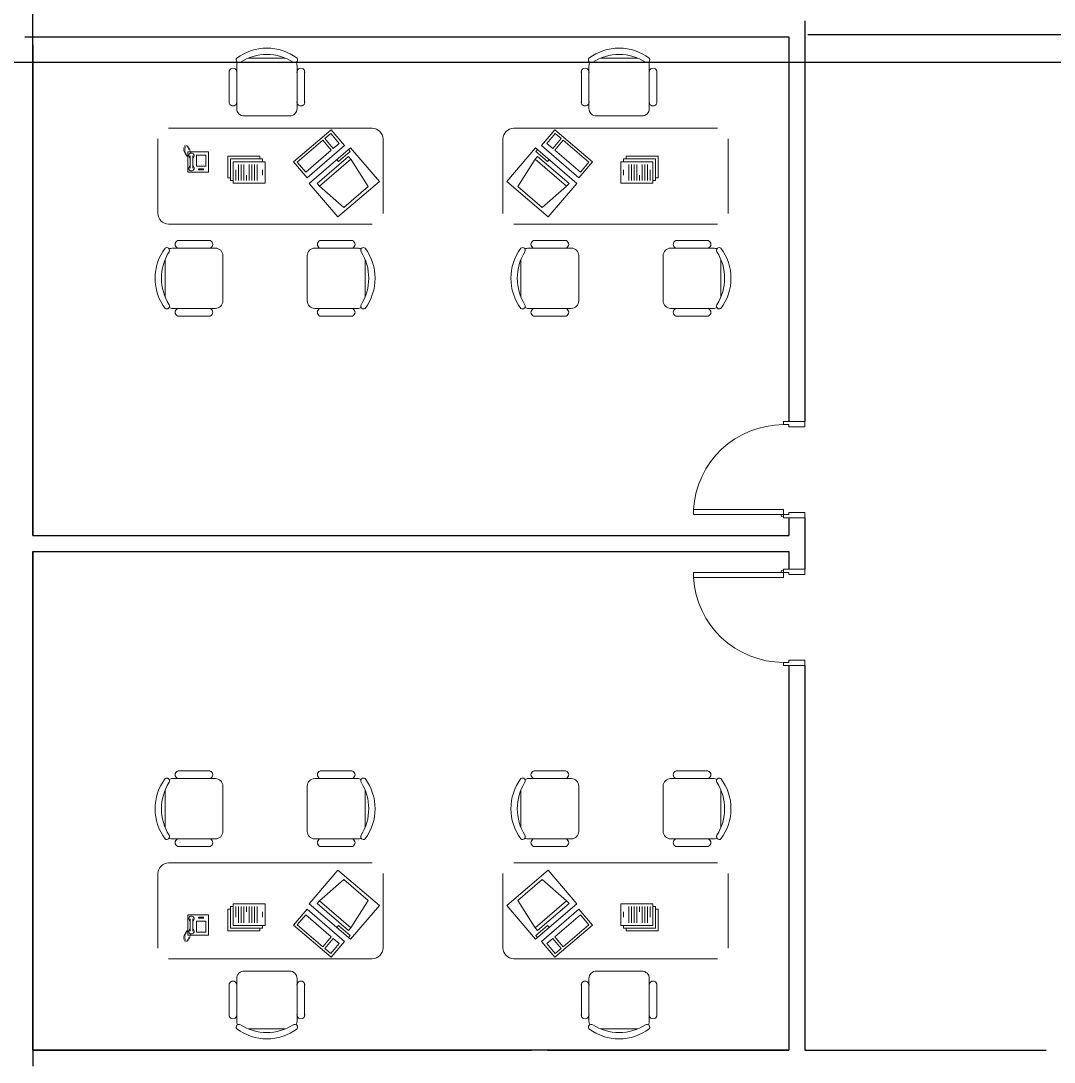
# Model space of a CAD drawing. Extents: x -3767 to 3861, y 250 to 646.
# Drawn here: x 84.56 to 94.2, y 367.76 to 377.47 of the extents above; entities that cross this region are included whole.
import ezdxf
from ezdxf import colors
from ezdxf.entities.mleader import LeaderData, LeaderLine
from ezdxf.math import Vec2, Vec3

# ---------------------------------------------------------------- set-up
doc = ezdxf.new("R2010")
doc.units = 0
doc.header["$LTSCALE"] = 0.15
doc.layers.get('0').update_dxf_attribs({"color": 252})
for name, color, linetype, lineweight in [('0 criticalllllll', 4, 'Continuous', 13), ('DOOR', 252, 'Continuous', 20), ('sofa', 252, 'Continuous', 9), ('wall', 252, 'Continuous', 30)]:
    doc.layers.add(name, color=color, linetype=linetype, lineweight=lineweight)
doc.layers.add('0 sockets', color=252, linetype='Continuous')
doc.layers.add('bound', color=252, linetype='Continuous')

# ---------------------------------------------------------------- blocks, each defined once
blk = doc.blocks.new('RECTANG')
for p, q in [((1, 1), (0, 1)), ((0, 1), (0, 0)), ((1, 0), (1, 1)), ((0, 0), (1, 0))]:
    blk.add_line(p, q)
blk = doc.blocks.new('FNPHONE')
for p, q in [((-7.29, 6.54), (-7.29, 1.54)), ((-6.29, 6.54), (-6.29, 1.54)), ((-3.87, 4.85), (-3.87, 4.85)), ((-2.94, 4.85), (-2.94, 4.85)), ((-2, 4.85), (-2, 4.85)), ((-9.1, 0.22), (-9.7, 0.02)), ((-8.9, 0.62), (-9.5, 0.42)), ((-8.7, 1.02), (-9.3, 0.82)), ((-8.5, 1.42), (-9.1, 1.22)), ((-8.3, 1.82), (-8.9, 1.62)), ((-7.14, 0.56), (-7.5, -0.58)), ((-3.87, 3.91), (-3.87, 3.91)), ((-3.87, 2.97), (-3.87, 2.97)), ((-3.87, 2.03), (-3.87, 2.03)), ((-2.94, 3.91), (-2.94, 3.91)), ((-2.94, 2.97), (-2.94, 2.97)), ((-2.94, 2.03), (-2.94, 2.03)), ((-2, 3.91), (-2, 3.91)), ((-2, 2.97), (-2, 2.97)), ((-2, 2.03), (-2, 2.03)), ((-9.3, -0.18), (-9.9, -0.38)), ((-9.3, -0.58), (-9.9, -0.78)), ((-9.3, -0.98), (-9.9, -1.18)), ((-9.3, -1.38), (-9.9, -1.58)), ((-9.1, -1.78), (-9.7, -1.98)), ((-8.9, -2.18), (-9.5, -2.38)), ((-8.43, -2.46), (-9.03, -2.66)), ((-7.9, -1.98), (-8.5, -2.18)), ((-7.7, -1.58), (-8.3, -1.78)), ((-7.5, -1.18), (-8.1, -1.38)), ((-7.3, -0.78), (-7.9, -0.98))]:
    blk.add_line(p, q)
for centre, start, end in [((-6.79, 6.54), 298.4915, 241.5085), ((-6.79, 1.54), 118.4915, 61.5085)]:
    blk.add_arc(centre, 1.05, start, end)
for p, xscale, yscale, zscale in [((-8.21, 0), 8.20528234483245, 8.104073169521023, 8.20528234483245), ((-4.81, 1.25), 3.75, 4.375, 3.75), ((-4.03, 6.72), 2.03125, 0.46875, 2.03125)]:
    blk.add_blockref('RECTANG', p, dxfattribs=dict(xscale=xscale, yscale=yscale, zscale=zscale))
blk = doc.blocks.new('CHAIR7')
for p, q in [((5.12, 15.04), (17.88, 15.04)), ((0, 9), (0, -9)), ((20, 12), (3, 12)), ((23, -7.44), (23, 7.44)), ((3, -12), (20, -12)), ((5.12, -15), (17.88, -15))]:
    blk.add_line(p, q)
for centre, radius, start, end in [((5.56, 13.54), 1.56, 73.7398, 286.2602), ((17.44, 13.54), 1.56, 253.7398, 106.2602), ((3, 9), 3, 90, 180), ((20, 9), 3, 62.4156, 90), ((22.34, 11.12), 1.1, 53.3099, 212.0274), ((4.82, 0), 19.64, 327.5758, 32.4242), ((7, 0), 20, 323.1301, 36.8699), ((3, -9), 3, 180, 270), ((5.56, -13.5), 1.56, 73.7398, 286.2602), ((17.44, -13.5), 1.56, 253.7398, 106.2602), ((20, -9), 3, 270, 297.5844), ((22.34, -11.12), 1.1, 147.9726, 306.6901)]:
    blk.add_arc(centre, radius, start, end)
blk = doc.blocks.new('IBMAT', base_point=(61, 306))
for p, q in [((75, 307), (75, 306)), ((81, 307), (75, 307)), ((81, 306), (81, 307))]:
    blk.add_line(p, q)
at = {"xscale": 21, "yscale": 17, "zscale": 21}
blk.add_blockref('RECTANG', (61, 306), dxfattribs=at)
blk = doc.blocks.new('KEYBOARD', base_point=(60, 294))
for p, xscale, yscale, zscale in [((60, 294), 19, 8, 19), ((61, 295), 13, 5, 13), ((75, 295), 3, 5, 3)]:
    blk.add_blockref('RECTANG', p, dxfattribs=dict(xscale=xscale, yscale=yscale, zscale=zscale))
blk = doc.blocks.new('FNCOMP')
for p, q in [((-6.64, 16.23), (-8.5, 3.5)), ((6.08, 16.23), (-6.64, 16.23)), ((8, 3.5), (6.08, 16.23)), ((-8.5, 3.5), (-8.5, 2.04)), ((8, 3.5), (-8.5, 3.5)), ((-8.5, 2.04), (8, 2.04)), ((8, 2.04), (8, 3.5))]:
    blk.add_line(p, q)
at = {"xscale": 1.033846153846154, "yscale": 1.033846153846154, "zscale": 1.033846153846154}
for name, p in [('IBMAT', (-10.86, 0)), ('KEYBOARD', (-10.05, -10.5))]:
    blk.add_blockref(name, p, dxfattribs=at)
blk = doc.blocks.new('ARCH')
at = {"layer": 'bound', "color": 2}
blk.add_lwpolyline([(91.9019, 377.3479), (94.4258, 377.3479), (94.4258, 312.7217), (-14.9939, 312.7217), (-14.9939, 377.0896), (94.6391, 377.0896)], dxfattribs=at)
at = {"layer": 'DOOR'}
blk.add_line((91.875, 372.8392), (91.875, 372.8892), dxfattribs=at)
for points in [[(91.675, 373.7092), (91.675, 373.7392), (91.875, 373.7392), (91.875, 373.6892), (91.725, 373.6892), (91.725, 373.7092)], [(91.675, 372.8692), (90.835, 372.8692), (90.835, 372.9175), (91.675, 372.9175)], [(91.675, 372.3308), (90.835, 372.3308), (90.835, 372.2825), (91.675, 372.2825)], [(91.675, 372.3308), (91.675, 372.3608), (91.875, 372.3608), (91.875, 372.3108), (91.725, 372.3108), (91.725, 372.3308)], [(91.675, 371.4908), (91.675, 371.4608), (91.875, 371.4608), (91.875, 371.5108), (91.725, 371.5108), (91.725, 371.4908)]]:
    blk.add_lwpolyline(points, close=True, dxfattribs=at)
blk.add_lwpolyline([(91.875, 372.8892), (91.725, 372.8892), (91.725, 372.8692), (91.675, 372.8692), (91.675, 372.8392), (91.875, 372.8392)], dxfattribs=at)
for centre in [(91.665, 372.8592), (91.665, 372.3408)]:
    blk.add_circle(centre, 0.01, dxfattribs=at)
for centre, start, end in [((91.6783, 372.8643), 90.22177, 176.38894), ((91.6783, 372.3357), 183.61106, 269.77823)]:
    blk.add_arc(centre, 0.8449, start, end, dxfattribs=at)
at = {"layer": 'sofa'}
for p, q in [((85.8406, 375.6786), (85.8406, 376.373)), ((91.1594, 375.6786), (91.1594, 376.373)), ((87.8406, 375.5786), (85.9406, 375.5786)), ((89.1594, 375.5786), (91.0594, 375.5786)), ((87.8406, 369.6214), (85.9406, 369.6214)), ((89.1594, 369.6214), (91.0594, 369.6214)), ((85.8406, 369.5214), (85.8406, 368.827)), ((91.1594, 369.5214), (91.1594, 368.827))]:
    blk.add_line(p, q, dxfattribs=at)
for points in [[(85.9406, 376.473), (87.8406, 376.473, -0.414214), (87.9406, 376.373), (87.9406, 375.6786)], [(91.0594, 376.473), (89.1594, 376.473, 0.414214), (89.0594, 376.373), (89.0594, 375.6786)], [(85.9406, 368.727), (87.8406, 368.727, 0.414214), (87.9406, 368.827), (87.9406, 369.5214)], [(91.0594, 368.727), (89.1594, 368.727, -0.414214), (89.0594, 368.827), (89.0594, 369.5214)]]:
    blk.add_lwpolyline(points, format="xyb", dxfattribs=at)
for points in [[(86.5171, 376.0114), (86.4921, 376.0114), (86.4921, 376.2114), (86.7921, 376.2114), (86.7921, 376.1864)], [(86.5421, 375.9864), (86.5171, 375.9864), (86.5171, 376.1864), (86.8171, 376.1864), (86.8171, 376.1614)], [(90.4579, 375.9864), (90.4829, 375.9864), (90.4829, 376.1864), (90.1829, 376.1864), (90.1829, 376.1614)], [(90.4829, 376.0114), (90.5079, 376.0114), (90.5079, 376.2114), (90.2079, 376.2114), (90.2079, 376.1864)], [(86.8421, 375.9614), (86.5421, 375.9614), (86.5421, 376.1614), (86.8421, 376.1614), (86.8421, 375.9614)], [(86.5671, 375.9864), (86.5671, 376.0864)], [(86.5921, 375.9864), (86.5921, 376.1364)], [(86.6171, 375.9864), (86.6171, 376.1364)], [(86.6421, 375.9864), (86.6421, 376.1364)], [(86.6921, 375.9864), (86.6921, 376.1364)], [(86.7171, 375.9864), (86.7171, 376.1364)], [(86.7421, 375.9864), (86.7421, 376.1364)], [(86.7671, 375.9864), (86.7671, 376.1364)], [(86.8171, 376.0364), (86.8171, 376.0864)], [(90.1579, 375.9614), (90.4579, 375.9614), (90.4579, 376.1614), (90.1579, 376.1614), (90.1579, 375.9614)], [(90.1829, 376.0364), (90.1829, 376.0864)], [(90.2329, 375.9864), (90.2329, 376.1364)], [(90.2579, 375.9864), (90.2579, 376.1364)], [(90.2829, 375.9864), (90.2829, 376.1364)], [(90.3079, 375.9864), (90.3079, 376.1364)], [(90.3579, 375.9864), (90.3579, 376.1364)], [(90.3829, 375.9864), (90.3829, 376.1364)], [(90.4079, 375.9864), (90.4079, 376.1364)], [(90.4329, 375.9864), (90.4329, 376.0864)], [(86.6671, 375.9864), (86.6671, 376.0364)], [(90.3329, 375.9864), (90.3329, 376.0364)], [(86.5171, 369.1886), (86.4921, 369.1886), (86.4921, 368.9886), (86.7921, 368.9886), (86.7921, 369.0136)], [(86.5421, 369.2136), (86.5171, 369.2136), (86.5171, 369.0136), (86.8171, 369.0136), (86.8171, 369.0386)], [(86.8421, 369.2386), (86.5421, 369.2386), (86.5421, 369.0386), (86.8421, 369.0386), (86.8421, 369.2386)], [(86.5671, 369.2136), (86.5671, 369.1136)], [(86.5921, 369.2136), (86.5921, 369.0636)], [(86.6171, 369.2136), (86.6171, 369.0636)], [(86.6421, 369.2136), (86.6421, 369.0636)], [(86.6671, 369.2136), (86.6671, 369.1636)], [(86.6921, 369.2136), (86.6921, 369.0636)], [(86.7171, 369.2136), (86.7171, 369.0636)], [(86.7421, 369.2136), (86.7421, 369.0636)], [(86.7671, 369.2136), (86.7671, 369.0636)], [(90.1579, 369.2386), (90.4579, 369.2386), (90.4579, 369.0386), (90.1579, 369.0386), (90.1579, 369.2386)], [(90.4579, 369.2136), (90.4829, 369.2136), (90.4829, 369.0136), (90.1829, 369.0136), (90.1829, 369.0386)], [(90.4829, 369.1886), (90.5079, 369.1886), (90.5079, 368.9886), (90.2079, 368.9886), (90.2079, 369.0136)], [(90.2329, 369.2136), (90.2329, 369.0636)], [(90.2579, 369.2136), (90.2579, 369.0636)], [(90.2829, 369.2136), (90.2829, 369.0636)], [(90.3079, 369.2136), (90.3079, 369.0636)], [(90.3329, 369.2136), (90.3329, 369.1636)], [(90.3579, 369.2136), (90.3579, 369.0636)], [(90.3829, 369.2136), (90.3829, 369.0636)], [(90.4079, 369.2136), (90.4079, 369.0636)], [(90.4329, 369.2136), (90.4329, 369.1136)], [(86.8171, 369.1636), (86.8171, 369.1136)], [(90.1829, 369.1636), (90.1829, 369.1136)]]:
    blk.add_lwpolyline(points, dxfattribs=at)
for centre, start, end in [((85.9406, 375.6786), 180, 270), ((85.9406, 369.5214), 90, 180)]:
    blk.add_arc(centre, 0.1, start, end, dxfattribs=at)
at = {"layer": 'wall'}
for p, q in [((84.675, 372.675), (84.675, 379.125)), ((91.875, 377.475), (91.875, 373.7392)), ((84.6, 377.325), (91.725, 377.325)), ((84.675, 377.25), (84.675, 372.675)), ((91.725, 377.325), (91.725, 373.7392)), ((91.725, 372.8392), (91.725, 372.675)), ((91.875, 372.8392), (91.875, 372.3608)), ((84.675, 372.675), (91.725, 372.675)), ((84.675, 367.875), (84.675, 372.525)), ((84.675, 372.525), (91.725, 372.525)), ((84.675, 372.525), (84.675, 367.725)), ((91.725, 372.525), (91.725, 372.3608)), ((91.725, 371.4608), (91.725, 367.875)), ((91.875, 371.4608), (91.875, 367.875)), ((91.725, 367.875), (84.675, 367.875)), ((84.675, 367.875), (89.325, 367.875)), ((89.475, 367.875), (91.725, 367.875)), ((91.875, 367.875), (94.125, 367.875))]:
    blk.add_line(p, q, dxfattribs=at)
at = {"layer": 'sofa'}
for name, p, xscale, yscale, zscale, rotation in [('CHAIR7', (86.8572, 376.5876), -0.0234375, 0.0234375, 0.0234375, 270), ('CHAIR7', (90.1428, 376.5876), 0.0234375, 0.0234375, 0.0234375, 90), ('FNCOMP', (87.4451, 376.1249), -0.02343749999997079, 0.0234375, 0.0234375, 220.6012946452155), ('FNCOMP', (89.5549, 376.1249), 0.02343749999997079, 0.02343749999997079, 0.02343749999997079, 139.3987053547845), ('FNPHONE', (86.313, 376.2527), -0.0234375, 0.0234375, 0.0234375, 180), ('CHAIR7', (86.4471, 375.0738), 0.0234375, 0.0234375, 0.0234375, 180), ('CHAIR7', (87.2342, 375.0738), -0.0234375, 0.0234375, 0.0234375, 180), ('CHAIR7', (89.7658, 375.0738), 0.0234375, 0.0234375, 0.0234375, 180), ('CHAIR7', (90.5529, 375.0738), -0.0234375, 0.0234375, 0.0234375, 180), ('FNCOMP', (87.4451, 369.0751), 0.02343749999997079, 0.02343749999997079, 0.02343749999997079, 319.3987053547845), ('FNCOMP', (89.5549, 369.0751), -0.02343749999997079, 0.0234375, 0.0234375, 40.60129464521547), ('CHAIR7', (86.8572, 368.6124), 0.0234375, 0.0234375, 0.0234375, 270), ('CHAIR7', (90.1428, 368.6124), -0.0234375, 0.0234375, 0.0234375, 90)]:
    blk.add_blockref(name, p, dxfattribs=dict(at, xscale=xscale, yscale=yscale, zscale=zscale, rotation=rotation))
at = {"layer": 'sofa', "yscale": 0.0234375, "zscale": 0.0234375}
for name, p, xscale in [('CHAIR7', (86.4471, 370.1262), -0.0234375), ('CHAIR7', (87.2342, 370.1262), 0.0234375), ('CHAIR7', (89.7658, 370.1262), -0.0234375), ('CHAIR7', (90.5529, 370.1262), 0.0234375), ('FNPHONE', (86.313, 368.9473), 0.0234375)]:
    blk.add_blockref(name, p, dxfattribs=dict(at, xscale=xscale))

msp = doc.modelspace()

# ---------------------------------------------------------------- block references
at = {"layer": '0 sockets', "color": 3}
msp.add_blockref('ARCH', (0, 0), dxfattribs=at)

# ---------------------------------------------------------------- leaders
at = {"layer": '0 criticalllllll', "color": 4}
ml = msp.add_multileader_mtext('Standard', dxfattribs=at)
ml.set_content('ZONE 02\\PUPVC CONDUIT 20 MM2\\P(2*1.5) MM2 CABLE\\PEXPOSED ABOVE FALSE CEILING\\PTYPICAL', color=6)
ml.set_leader_properties()
ml.build(insert=Vec2(0, 0))
ml.multileader.update_dxf_attribs({"text_right_attachment_type": 6, "dogleg_length": 0.1, "arrow_head_size": 0.2})
ctx = ml.context
ctx.base_point, ctx.char_height, ctx.arrow_head_size, ctx.landing_gap_size = Vec3(71.92025, 374.51795), 0.1, 0.2, 0.02
ctx.right_attachment = 6
notes = []
notes.append((ctx, [(0, (1, 1, 0), (71.82025, 374.51795), (1, 0), 0.1, [(0, [(70.31301, 376.67842)], 0, [])])]))
ctx.mtext.insert, ctx.mtext.width, ctx.mtext.flow_direction = Vec3(71.94025, 374.56795), 3780, 5
ml = msp.add_multileader_mtext('Standard', dxfattribs=at)
ml.set_content('ZONE 02\\PUPVC CONDUIT 20 MM2\\P(2*1.5) MM2 CABLE\\PEXPOSED ABOVE FALSE CEILING\\PTYPICAL', color=6)
ml.set_leader_properties()
ml.build(insert=Vec2(0, 0))
ml.multileader.update_dxf_attribs({"text_right_attachment_type": 6, "dogleg_length": 0.1, "arrow_head_size": 0.2})
ctx = ml.context
ctx.base_point, ctx.char_height, ctx.arrow_head_size, ctx.landing_gap_size = Vec3(23.54158, 363.50519), 0.1, 0.2, 0.02
ctx.right_attachment = 6
notes.append((ctx, [(0, (1, 1, 0), (23.44158, 363.50519), (1, 0), 0.1, [(0, [(20.84785, 368.1664)], 0, [])])]))
ctx.mtext.insert, ctx.mtext.width, ctx.mtext.flow_direction = Vec3(23.56158, 363.55519), 3780, 5
ml = msp.add_multileader_mtext('Standard', dxfattribs=at)
ml.set_content('ZONE 02\\PUPVC CONDUIT 20 MM2\\P(2*1.5) MM2 CABLE\\PEXPOSED ABOVE FALSE CEILING\\PTYPICAL', color=6)
ml.set_leader_properties()
ml.build(insert=Vec2(0, 0))
ml.multileader.update_dxf_attribs({"text_right_attachment_type": 6, "dogleg_length": 0.1, "arrow_head_size": 0.2})
ctx = ml.context
ctx.base_point, ctx.char_height, ctx.arrow_head_size, ctx.landing_gap_size = Vec3(18.79192, 363.50519), 0.1, 0.2, 0.02
ctx.right_attachment = 6
notes.append((ctx, [(0, (1, 1, 0), (18.69192, 363.50519), (1, 0), 0.1, [(0, [(16.20959, 368.0664)], 0, [])])]))
ctx.mtext.insert, ctx.mtext.width, ctx.mtext.flow_direction = Vec3(18.81192, 363.55519), 3780, 5
for ctx, leaders in notes:
    for number, flags, end, landing, length, lines in leaders:
        leader = LeaderData()
        leader.index, (leader.has_last_leader_line, leader.has_dogleg_vector, leader.attachment_direction) = number, flags
        leader.last_leader_point, leader.dogleg_vector, leader.dogleg_length = Vec3(end), Vec3(landing), length
        for number, points, colour, breaks in lines:
            line = LeaderLine()
            line.index, line.vertices, line.color, line.breaks = number, Vec3.list(points), colors.encode_raw_color(colour), breaks
            leader.lines.append(line)
        ctx.leaders.append(leader)

doc.saveas('drawing.dxf')
